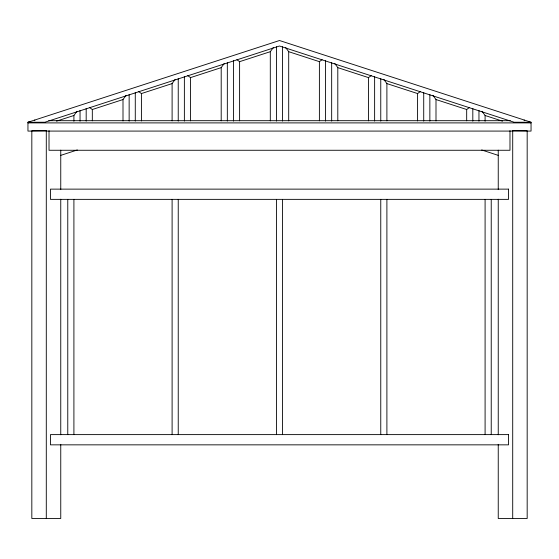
<?xml version="1.0" encoding="UTF-8"?>
<svg xmlns="http://www.w3.org/2000/svg" width="559" height="559" viewBox="0 0 559 559"><rect width="100%" height="100%" fill="white"/><g stroke="black" fill="none" stroke-linecap="round" stroke-linejoin="round"><path stroke-width="0.84" d="M56.494 121.156L73.907 115.496L76.974 111.269M89.594 107.531L92.319 109.515L123.001 99.544L126.075 95.316M172.102 120.877L172.102 83.591L175.17 79.364M221.196 120.828L221.196 67.639L224.264 63.412M270.297 120.898L270.297 51.687L273.365 47.459M319.392 120.849L319.392 61.658L322.117 59.673M368.486 120.891L368.486 77.61L371.218 75.626M383.83 79.364L386.898 83.591L417.587 93.563L420.312 91.578M432.925 95.316L435.999 99.544L466.681 109.515L469.406 107.531M60.756 444.349L60.756 518.486L31.828 518.486L31.828 130.701L46.663 130.575M60.756 155.367L77.331 149.959M27.95 122.246L279.5 40.514L531.05 122.246L514.133 122.246L279.5 46.006L44.867 122.246L27.95 122.246L30.647 122.023L27.95 122.896L27.95 131.079L531.05 131.079L531.05 122.896L528.353 122.023L531.05 122.246M138.688 91.578L141.413 93.563L172.102 83.591M187.782 75.626L190.514 77.61L221.196 67.639M236.883 59.673L239.608 61.658L270.297 51.687M48.717 120.688L510.283 120.688M27.95 122.896L531.05 122.896M512.337 130.575L527.172 130.701L527.172 518.486L498.244 518.486L498.244 444.349M285.635 47.459L288.703 51.687L319.392 61.658M334.736 63.412L337.804 67.639L368.486 77.61M482.026 111.269L485.093 115.496L502.506 121.156M481.669 149.959L498.244 155.367M524.237 120.031L524.237 120.688M512.708 130.701L512.708 518.486M509.983 130.659L509.983 150.266L49.017 150.266L49.017 130.659M498.244 150.182L498.244 189.648M498.244 199.242L498.244 434.755M491.228 199.36L491.228 434.616M485.093 115.496L485.093 121.282M485.093 199.36L485.093 434.616M478.958 110.382L478.958 121.212M472.816 108.446L472.816 121.17M466.681 109.515L466.681 120.842M435.999 99.544L435.999 120.975M429.857 94.527L429.857 121.135M423.722 92.563L423.722 121.121M417.587 93.563L417.587 120.982M386.898 83.591L386.898 120.877M386.898 199.36L386.898 434.616M380.763 78.616L380.763 121.114M380.763 199.36L380.763 434.616M374.628 76.639L374.628 121.1M337.804 67.639L337.804 120.828M331.669 62.678L331.669 121.1M325.527 60.651L325.527 121.121M288.703 51.687L288.703 120.898M282.568 46.697L282.568 121.114M282.568 199.36L282.568 434.616M276.432 46.697L276.432 121.114M276.432 199.36L276.432 434.616M239.608 61.658L239.608 120.849M233.473 60.651L233.473 121.121M227.331 62.678L227.331 121.1M190.514 77.61L190.514 120.891M184.372 76.639L184.372 121.1M178.237 78.609L178.237 121.114M178.237 199.36L178.237 434.616M172.102 199.36L172.102 434.616M141.413 93.563L141.413 120.982M135.278 92.563L135.278 121.121M129.143 94.527L129.143 121.135M123.001 99.544L123.001 120.975M92.319 109.515L92.319 120.842M86.184 108.446L86.184 121.17M80.042 110.382L80.042 121.212M73.907 115.496L73.907 121.282M73.907 199.36L73.907 434.616M67.772 199.36L67.772 434.616M60.756 150.182L60.756 189.648M60.756 199.242L60.756 434.755M46.292 130.701L46.292 518.486M34.763 120.031L34.763 120.688M508.543 189.131L50.457 189.131L50.457 199.36L508.543 199.36L508.543 189.131M508.543 434.616L50.457 434.616L50.457 444.845L508.543 444.845L508.543 434.616"/></g></svg>
